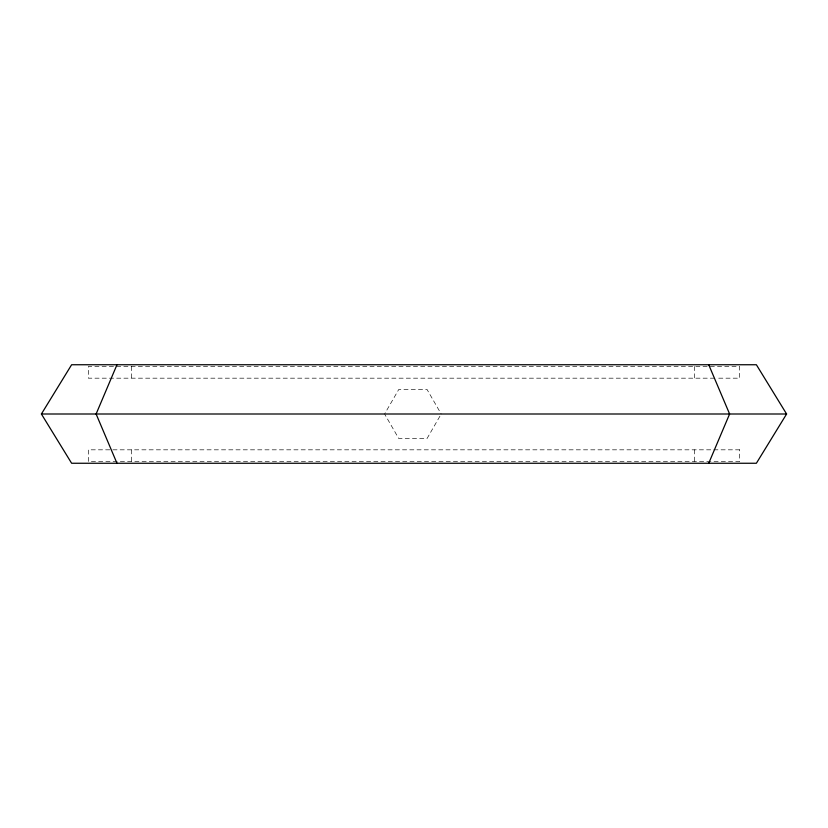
<?xml version="1.0" encoding="UTF-8"?>
<svg xmlns="http://www.w3.org/2000/svg" width="828" height="828" viewBox="0 0 828 828"><rect width="100%" height="100%" fill="white"/><g stroke="black" fill="none" stroke-linecap="round" stroke-linejoin="round"><path stroke-width="0.62" stroke-dasharray="4.14 3.1" d="M439.906 416.225L427.051 438.509L398.744 438.509L384.596 414L398.744 389.491L427.051 389.491L441.2 414M714.492 378.179L88.327 378.179L88.327 366.504L739.673 366.504L739.673 378.179L715.744 378.179M694.34 366.504L694.34 378.179M694.34 449.821L694.34 461.496M131.476 366.504L131.476 378.179M131.476 449.821L131.476 461.496M739.673 449.821L88.327 449.821L88.327 461.496L739.673 461.496L739.673 449.821"/><path stroke-width="1.24" d="M116.976 364.744L96.11 414L116.976 463.256M708.727 463.256L729.603 414L708.727 364.744M41.4 414L71.622 364.744L756.378 364.744L786.6 414L756.378 463.256L71.622 463.256L41.4 414L786.6 414"/></g></svg>
